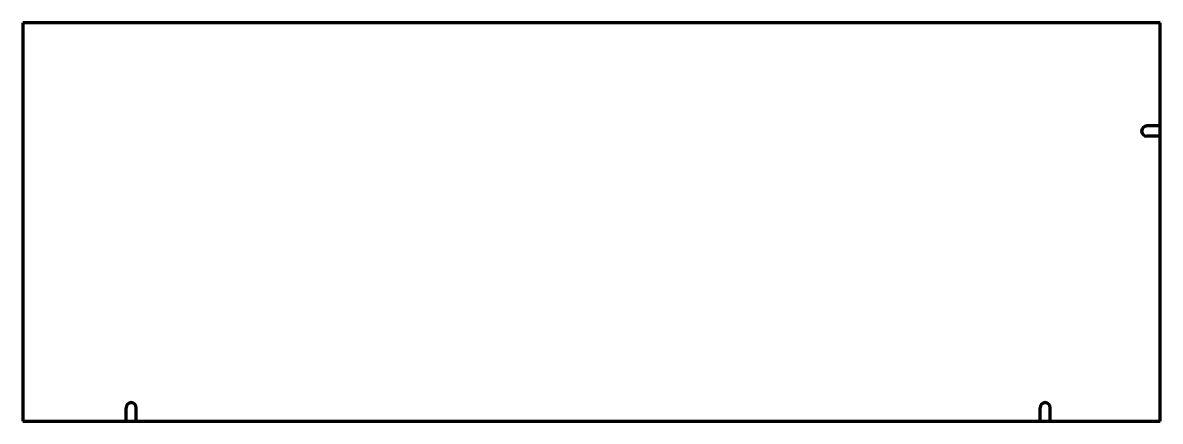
# Model space of a CAD drawing. Header units: inches. Extents: x 0 to 84, y 0 to 29.4.
import ezdxf

# ---------------------------------------------------------------- set-up
doc = ezdxf.new("R2010")
doc.units = ezdxf.units.IN
doc.header["$MEASUREMENT"] = 0
doc.layers.add('1', color=7, linetype='Continuous')

msp = doc.modelspace()

# ---------------------------------------------------------------- linework, layer by layer
at = {"color": 7, "lineweight": 90}
for p, q in [((84, 29.4375), (0, 29.4375)), ((0, 29.4375), (0, 0)), ((84, 0), (84, 29.4375)), ((0, 0), (84, 0))]:
    msp.add_line(p, q, dxfattribs=at)
at = {"layer": '1', "color": 7, "lineweight": 90}
for p, q in [((84, 21.8125), (83, 21.8125)), ((84, 21.0625), (83, 21.0625)), ((7.625, 0), (7.625, 1)), ((8.375, 0), (8.375, 1)), ((75.125, 0), (75.125, 1)), ((75.875, 0), (75.875, 1))]:
    msp.add_line(p, q, dxfattribs=at)
for centre, start, end in [((83, 21.4375), 90, 270), ((8, 1), 0, 180), ((75.5, 1), 0, 180)]:
    msp.add_arc(centre, 0.375, start, end, dxfattribs=at)

doc.saveas('drawing.dxf')
